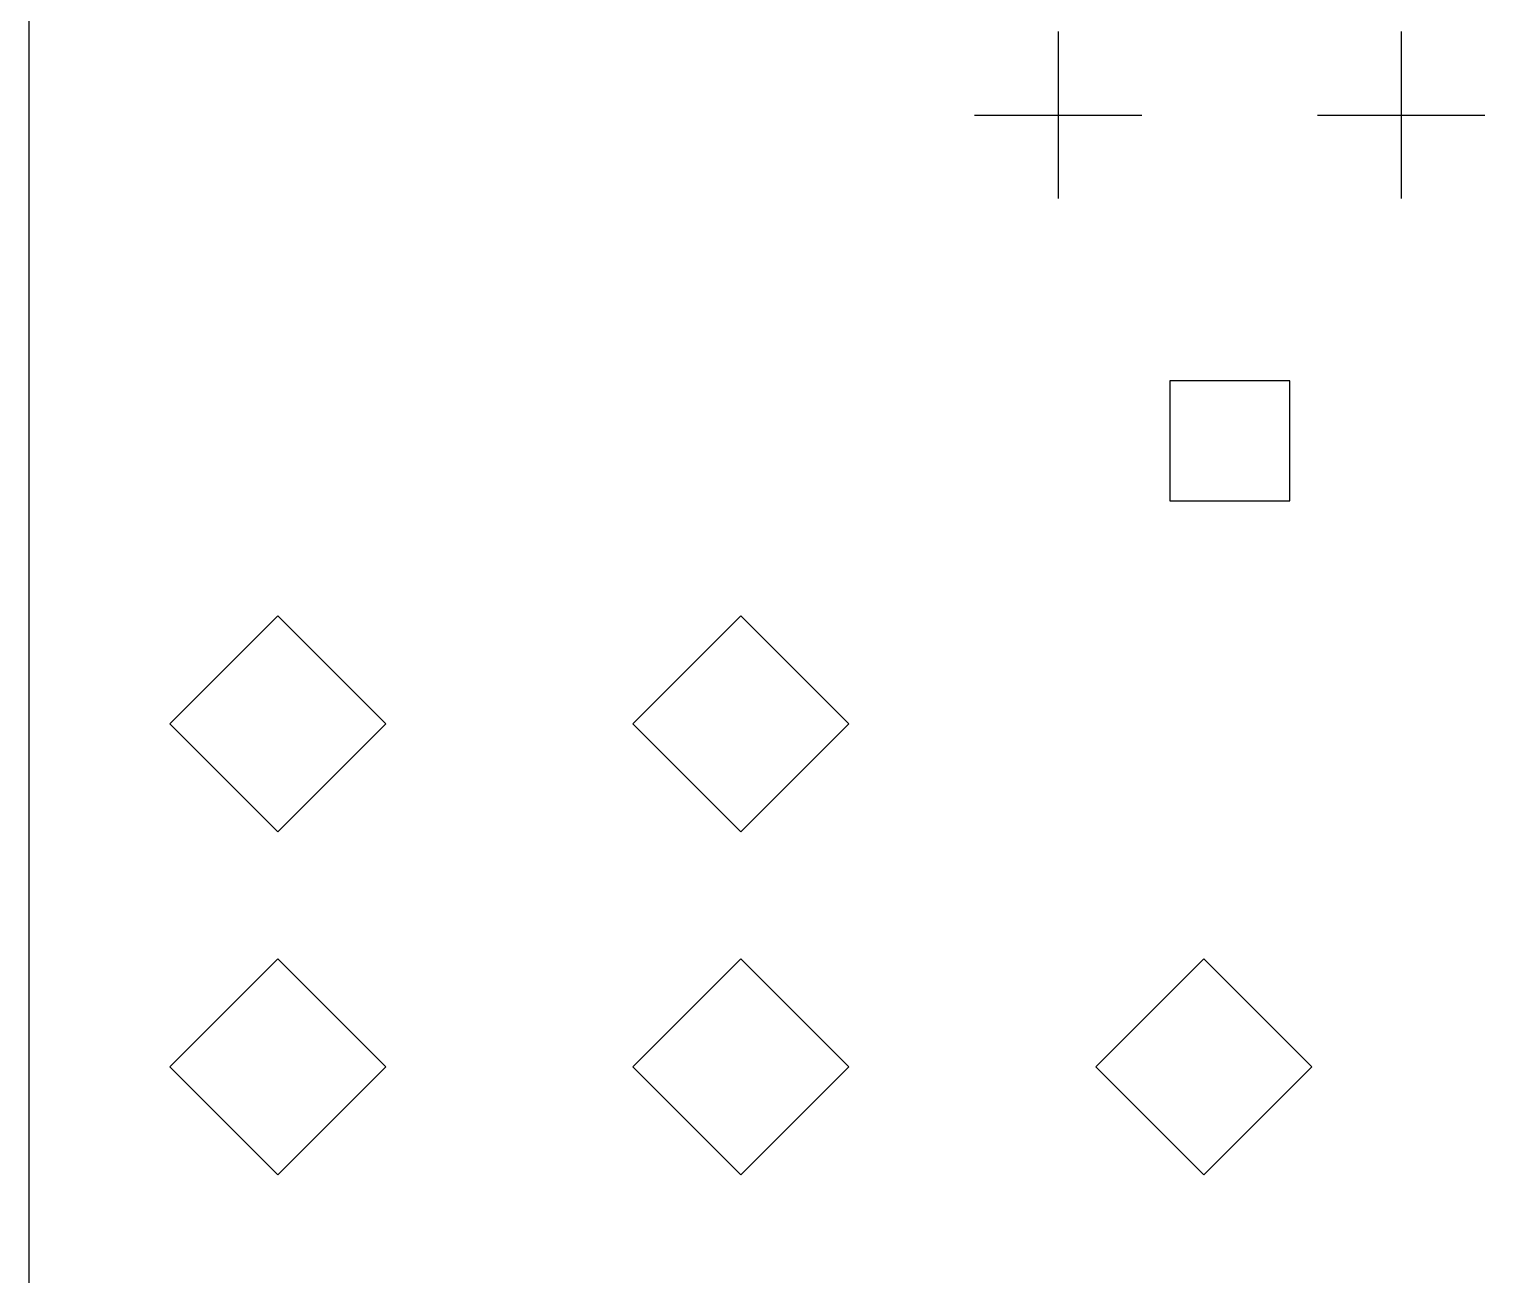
# Model space of a CAD drawing. Extents: x -0.08 to 3.32, y -0.95 to 5.06.
# Drawn here: x 0 to 1.698, y 0.727 to 2.18 of the extents above; entities that cross this region are included whole.
import ezdxf

# ---------------------------------------------------------------- set-up
doc = ezdxf.new("R2010")
doc.units = 0
doc.header["$MEASUREMENT"] = 0
doc.layers.add('BLACK', color=7, linetype='CONTINUOUS')

msp = doc.modelspace()

# ---------------------------------------------------------------- linework, layer by layer
at = {"layer": 'BLACK', "linetype": 'CONTINUOUS'}
for p, q in [((0, 0), (0, 5.06)), ((1.2, 2.1775), (1.2, 1.9825)), ((1.6, 2.1775), (1.6, 1.9825)), ((1.1025, 2.08), (1.2975, 2.08)), ((1.5025, 2.08), (1.6975, 2.08)), ((1.47, 1.77), (1.33, 1.77)), ((1.33, 1.77), (1.33, 1.63)), ((1.47, 1.63), (1.47, 1.77)), ((1.33, 1.63), (1.47, 1.63)), ((0.2899, 1.496), (0.1639, 1.37)), ((0.4159, 1.37), (0.2899, 1.496)), ((0.83, 1.496), (0.704, 1.37)), ((0.956, 1.37), (0.83, 1.496)), ((0.1639, 1.37), (0.2899, 1.244)), ((0.2899, 1.244), (0.4159, 1.37)), ((0.704, 1.37), (0.83, 1.244)), ((0.83, 1.244), (0.956, 1.37)), ((0.2899, 1.096), (0.1639, 0.97)), ((0.4159, 0.97), (0.2899, 1.096)), ((0.8299, 1.096), (0.7039, 0.97)), ((0.9559, 0.97), (0.8299, 1.096)), ((1.3699, 1.096), (1.2439, 0.97)), ((1.4959, 0.97), (1.3699, 1.096)), ((0.1639, 0.97), (0.2899, 0.844)), ((0.2899, 0.844), (0.4159, 0.97)), ((0.7039, 0.97), (0.8299, 0.844)), ((0.8299, 0.844), (0.9559, 0.97)), ((1.2439, 0.97), (1.3699, 0.844)), ((1.3699, 0.844), (1.4959, 0.97))]:
    msp.add_line(p, q, dxfattribs=at)

doc.saveas('drawing.dxf')
